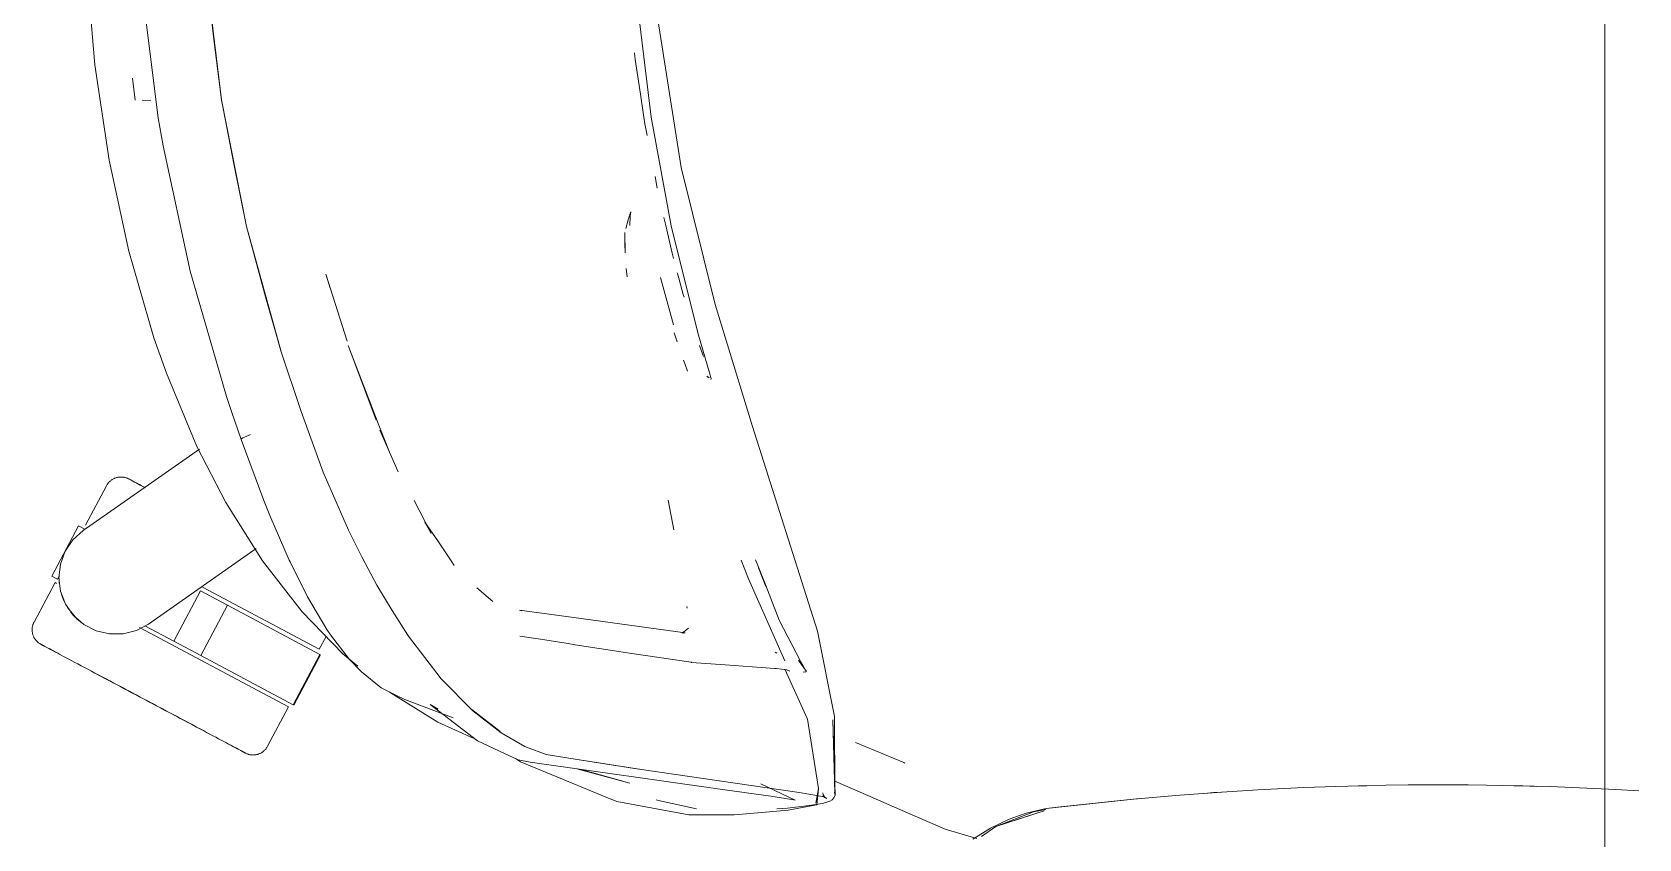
# Model space of a CAD drawing. Header units: millimetres. Extents: x 155920 to 295199, y -4084 to 97293.
# Drawn here: x 194247 to 194641.8, y 33428.3 to 33626.5 of the extents above; entities that cross this region are included whole.
import ezdxf

# ---------------------------------------------------------------- set-up
doc = ezdxf.new("R2010")
doc.units = ezdxf.units.MM
doc.header["$MEASUREMENT"] = 0
doc.layers.add('G-IMPT', color=8, linetype='CONTINUOUS', lineweight=9)
doc.layers.add('I-FURN', color=8, linetype='CONTINUOUS', lineweight=9)

msp = doc.modelspace()

# ---------------------------------------------------------------- linework, layer by layer
at = {"layer": 'G-IMPT'}
for p, q in [((194262.41, 33618.45), (194260.15, 33644.02)), ((194289.67, 33641.34), (194293.5, 33609.75)), ((194289.71, 33641.38), (194293.5, 33609.83)), ((194289.71, 33641.38), (194291.55, 33625.31)), ((194274.15, 33635.64), (194277.96, 33605.47)), ((194399.06, 33605.61), (194395.76, 33632.53)), ((194406.46, 33593.26), (194400.46, 33631.17)), ((194293.5, 33609.83), (194291.55, 33625.31)), ((194395.15, 33619.76), (194394.96, 33621.42)), ((194396.44, 33611.24), (194395.15, 33619.76)), ((194265.9, 33595.03), (194262.41, 33618.45)), ((194272.31, 33609.74), (194271.66, 33615.16)), ((194276.17, 33609.79), (194274.07, 33609.71)), ((194274.07, 33609.71), (194274.19, 33609.71)), ((194299.67, 33578.7), (194293.5, 33609.83)), ((194293.5, 33609.83), (194296.59, 33593.72)), ((194299.67, 33578.7), (194293.5, 33609.75)), ((194396.44, 33611.24), (194397.29, 33605.61)), ((194277.96, 33605.47), (194279.15, 33598.55)), ((194397.29, 33605.61), (194397.54, 33603.98)), ((194398.09, 33601.08), (194397.54, 33603.98)), ((194403.99, 33578.94), (194399.06, 33605.61)), ((194285.81, 33567.76), (194279.15, 33598.55)), ((194270.72, 33572.66), (194265.9, 33595.03)), ((194299.67, 33578.7), (194296.59, 33593.72)), ((194406.46, 33593.26), (194414.77, 33559.57)), ((194400.02, 33590.98), (194400.56, 33588.16)), ((194393.42, 33580.4), (194392.82, 33578.24)), ((194394.11, 33582.35), (194393.42, 33580.4)), ((194393.89, 33581.3), (194393.86, 33578.99)), ((194393.89, 33581.3), (194394.11, 33582.35)), ((194402.22, 33580.93), (194402.67, 33578.96)), ((194304.32, 33561.45), (194299.67, 33578.7)), ((194299.67, 33578.7), (194308.06, 33548.2)), ((194299.67, 33578.7), (194308.1, 33548.29)), ((194392.57, 33577.29), (194392.66, 33572.23)), ((194392.57, 33577.29), (194392.57, 33574.51)), ((194393.85, 33579.13), (194393.86, 33578.99)), ((194404.23, 33572.2), (194402.67, 33578.96)), ((194403.99, 33578.94), (194410.54, 33552.62)), ((194276.89, 33551.42), (194270.72, 33572.66)), ((194392.66, 33572.23), (194392.57, 33574.51)), ((194392.97, 33568.44), (194393.18, 33566.35)), ((194404.23, 33572.2), (194404.56, 33570.91)), ((194285.81, 33567.76), (194294.76, 33536.94)), ((194319.12, 33567.02), (194320.2, 33563.58)), ((194319.12, 33567.02), (194324.37, 33550.53)), ((194404.58, 33554.58), (194401.33, 33566.19)), ((194405.53, 33567.19), (194405.48, 33567.37)), ((194405.85, 33566.05), (194405.53, 33567.19)), ((194405.85, 33566.05), (194406.96, 33562.05)), ((194304.32, 33561.45), (194308.1, 33548.29)), ((194406.96, 33562.05), (194407.17, 33561.36)), ((194423.95, 33529.6), (194414.77, 33559.57)), ((194404.7, 33552.63), (194405.43, 33550.42)), ((194410.54, 33552.62), (194413.61, 33542.19)), ((194276.89, 33551.42), (194279.96, 33542.69)), ((194324.65, 33549.54), (194331.47, 33531.14)), ((194324.65, 33549.54), (194331.36, 33532.09)), ((194411.7, 33547.42), (194410.96, 33549.52)), ((194308.06, 33548.2), (194313.06, 33533.29)), ((194407.42, 33544.87), (194407.04, 33545.88)), ((194407.42, 33544.87), (194408.03, 33543.21)), ((194411.7, 33547.42), (194411.94, 33546.77)), ((194279.96, 33542.69), (194287.48, 33524.71)), ((194412.72, 33541.94), (194412.93, 33541.79)), ((194412.72, 33541.94), (194413.33, 33541.55)), ((194413.68, 33541.92), (194413.61, 33542.19)), ((194413.75, 33541.63), (194413.68, 33541.92)), ((194413.72, 33541.17), (194413.81, 33541.4)), ((194413.81, 33541.4), (194413.75, 33541.63)), ((194294.76, 33536.94), (194295.95, 33533.33)), ((194298.36, 33526.4), (194295.95, 33533.33)), ((194318.52, 33518.41), (194313.06, 33533.29)), ((194331.36, 33532.09), (194332.03, 33530.37)), ((194334.75, 33523.29), (194332.03, 33530.37)), ((194423.95, 33529.6), (194439.94, 33479.36)), ((194298.32, 33526.4), (194298.35, 33526.53)), ((194303.89, 33511.44), (194298.32, 33526.4)), ((194298.35, 33526.53), (194298.76, 33526.8)), ((194298.35, 33526.53), (194298.37, 33526.58)), ((194298.35, 33526.53), (194298.36, 33526.4)), ((194298.76, 33526.8), (194298.37, 33526.58)), ((194299.59, 33527.18), (194298.76, 33526.8)), ((194298.94, 33526.9), (194298.76, 33526.8)), ((194299.59, 33527.18), (194298.94, 33526.9)), ((194299.59, 33527.18), (194300.64, 33527.61)), ((194299.59, 33527.18), (194300.05, 33527.38)), ((194300.64, 33527.61), (194300.05, 33527.38)), ((194334.75, 33523.29), (194332.44, 33528.73)), ((194294.57, 33510.94), (194287.48, 33524.71)), ((194336.95, 33518.44), (194334.75, 33523.29)), ((194318.52, 33518.41), (194324.7, 33504.18)), ((194303.55, 33496.64), (194294.57, 33510.94)), ((194305.37, 33507.76), (194303.89, 33511.44)), ((194340.82, 33511.4), (194345.01, 33503.29)), ((194403.23, 33511.49), (194404.64, 33504.23)), ((194310.14, 33496.8), (194305.37, 33507.76)), ((194343.5, 33506.07), (194346.06, 33502.31)), ((194343.5, 33506.07), (194345.01, 33503.29)), ((194328.09, 33497.45), (194324.7, 33504.18)), ((194346.06, 33502.31), (194346.46, 33501.73)), ((194346.46, 33501.73), (194349.95, 33496.6)), ((194328.09, 33497.45), (194331.66, 33490.66)), ((194303.55, 33496.64), (194313.35, 33484.04)), ((194310.36, 33496.35), (194310.14, 33496.8)), ((194310.14, 33496.8), (194314.67, 33487.74)), ((194310.14, 33496.8), (194314.36, 33488.34)), ((194310.36, 33496.35), (194314.67, 33487.74)), ((194349.95, 33496.6), (194350.7, 33495.5)), ((194421.22, 33496.76), (194422.97, 33492.18)), ((194425.25, 33495.44), (194424.69, 33496.86)), ((194427.26, 33490.54), (194425.25, 33495.44)), ((194425.25, 33495.44), (194427.27, 33490.34)), ((194427.27, 33490.34), (194425.48, 33494.87)), ((194335.42, 33484.44), (194331.66, 33490.66)), ((194356.22, 33489.97), (194360.13, 33486.63)), ((194422.97, 33492.18), (194431.89, 33472.02)), ((194430.52, 33482.07), (194427.26, 33490.54)), ((194314.67, 33487.74), (194314.36, 33488.34)), ((194314.67, 33487.74), (194319.4, 33479.75)), ((194323.31, 33473.75), (194313.35, 33484.04)), ((194335.42, 33484.44), (194339.31, 33478.34)), ((194380.08, 33482.69), (194366.72, 33484.46)), ((194366.72, 33484.46), (194367.19, 33484.32)), ((194380.08, 33482.69), (194407.41, 33478.95)), ((194407.91, 33485.01), (194407.87, 33485.36)), ((194430.52, 33482.07), (194435.8, 33471.97)), ((194320.27, 33478.46), (194319.4, 33479.75)), ((194324.98, 33472.33), (194320.27, 33478.46)), ((194339.47, 33478.08), (194339.31, 33478.34)), ((194347.5, 33467.65), (194339.47, 33478.08)), ((194371.89, 33477.33), (194366.81, 33478.08)), ((194408.26, 33480.06), (194406.7, 33478.82)), ((194406.91, 33478.86), (194407.15, 33478.9)), ((194407.41, 33478.95), (194407.15, 33478.9)), ((194439.94, 33479.36), (194444.14, 33458.4)), ((194326.98, 33470.75), (194323.31, 33473.75)), ((194371.89, 33477.33), (194378.72, 33476.27)), ((194378.72, 33476.27), (194380.38, 33476.01)), ((194392.16, 33474.14), (194380.38, 33476.01)), ((194393.71, 33473.89), (194392.16, 33474.14)), ((194408.92, 33471.69), (194393.71, 33473.89)), ((194429.51, 33474.19), (194429.95, 33473.92)), ((194324.98, 33472.33), (194327.88, 33469.3)), ((194408.92, 33471.69), (194409, 33471.67)), ((194409, 33471.67), (194417.25, 33471.06)), ((194426.09, 33470.42), (194417.25, 33471.06)), ((194426.09, 33470.42), (194429.5, 33470.17)), ((194429.87, 33470.13), (194429.5, 33470.17)), ((194429.87, 33470.13), (194432.33, 33469.84)), ((194437.51, 33457.7), (194431.92, 33469.99)), ((194432.33, 33469.84), (194432.39, 33469.82)), ((194433.17, 33469.54), (194432.39, 33469.82)), ((194437.15, 33469.51), (194435.31, 33472.21)), ((194437.15, 33469.51), (194435.8, 33471.97)), ((194332.74, 33465.44), (194327.88, 33469.3)), ((194355.23, 33459.74), (194347.5, 33467.65)), ((194436.43, 33469.23), (194437.12, 33469.38)), ((194437.12, 33469.38), (194437.15, 33469.51)), ((194437.15, 33469.51), (194437.18, 33469.68)), ((194333.88, 33464.83), (194332.74, 33465.44)), ((194333.88, 33464.83), (194336.31, 33463.65)), ((194335.23, 33464.13), (194334.88, 33464.37)), ((194335.23, 33464.13), (194346.68, 33457.01)), ((194336.31, 33463.65), (194338.54, 33462.58)), ((194350.45, 33458.07), (194338.54, 33462.58)), ((194344.79, 33461.3), (194356.44, 33452.39)), ((194344.79, 33461.3), (194346.74, 33460.19)), ((194361.97, 33454.65), (194355.02, 33460.05)), ((194355.02, 33460.05), (194358.6, 33457.24)), ((194355.23, 33459.74), (194362.2, 33454.33)), ((194444.14, 33458.4), (194444.18, 33439.53)), ((194346.68, 33457.01), (194355.31, 33453.03)), ((194361.97, 33454.65), (194358.6, 33457.24)), ((194362.2, 33454.33), (194368.03, 33451.04)), ((194437.51, 33457.7), (194440.22, 33440.66)), ((194443.7, 33457.51), (194444.28, 33439.07)), ((194443.7, 33457.51), (194444.18, 33439.53)), ((194356.44, 33452.39), (194363.02, 33449.32)), ((194368.45, 33450.82), (194368.03, 33451.04)), ((194368.45, 33450.82), (194373.24, 33449.07)), ((194449.28, 33451.97), (194461.14, 33447.05)), ((194363.02, 33449.32), (194366.38, 33447.75)), ((194365.77, 33448.04), (194366.94, 33447.27)), ((194369.38, 33447.11), (194366.38, 33447.75)), ((194366.94, 33447.27), (194383.39, 33440.47)), ((194416.59, 33440.43), (194369.38, 33447.11)), ((194373.24, 33449.07), (194380.92, 33447.77)), ((194396.08, 33445.47), (194380.92, 33447.77)), ((194396.08, 33445.47), (194381.49, 33447.7)), ((194396.68, 33445.38), (194381.49, 33447.7)), ((194461.4, 33446.94), (194461.14, 33447.05)), ((194393.8, 33441.98), (194380.85, 33445.49)), ((194393.8, 33441.98), (194381.91, 33445.34)), ((194396.68, 33445.38), (194427.56, 33440.82)), ((194452.34, 33438.94), (194444.17, 33442.51)), ((194383.39, 33440.47), (194386.76, 33439.08)), ((194390.62, 33437.49), (194386.76, 33439.08)), ((194416.59, 33440.43), (194427.26, 33438.99)), ((194426.01, 33441.81), (194434.44, 33437.8)), ((194428.55, 33438.78), (194427.26, 33438.99)), ((194427.56, 33440.82), (194435.41, 33439.71)), ((194433.57, 33437.95), (194428.55, 33438.78)), ((194441.68, 33438.6), (194435.41, 33439.71)), ((194439.54, 33437.07), (194440.22, 33440.66)), ((194439.54, 33437.07), (194440.16, 33440.62)), ((194440.16, 33440.62), (194439.77, 33436.66)), ((194441.06, 33438.77), (194442.15, 33438.21)), ((194441.06, 33438.77), (194441.68, 33438.6)), ((194441.33, 33439.15), (194441.25, 33439.65)), ((194441.33, 33439.15), (194441.65, 33438.61)), ((194441.65, 33438.61), (194442.15, 33438.21)), ((194443.54, 33437.89), (194443.92, 33438.38)), ((194444.31, 33438.95), (194443.92, 33438.38)), ((194444.31, 33438.95), (194444.12, 33439.82)), ((194444.12, 33439.82), (194444.14, 33439.71)), ((194444.18, 33439.53), (194444.14, 33439.71)), ((194444.28, 33439.07), (194444.18, 33439.53)), ((194460.18, 33435.52), (194452.34, 33438.94)), ((194496.14, 33435.74), (194519.09, 33438.2)), ((194519.09, 33438.2), (194498.95, 33436.07)), ((194517.57, 33438.09), (194528.97, 33439.08)), ((194539.26, 33439.81), (194528.97, 33439.08)), ((194537.22, 33439.67), (194535.8, 33439.54)), ((194537.22, 33439.67), (194539.12, 33439.76)), ((194539.26, 33439.81), (194548.13, 33440.37)), ((194559.44, 33440.91), (194548.13, 33440.37)), ((194559.44, 33440.91), (194567.32, 33441.2)), ((194579.62, 33441.5), (194567.32, 33441.2)), ((194571.19, 33441.28), (194572.84, 33441.36)), ((194572.84, 33441.36), (194574.92, 33441.36)), ((194579.62, 33441.5), (194585.09, 33441.57)), ((194599.81, 33441.58), (194585.09, 33441.57)), ((194604.32, 33441.52), (194599.81, 33441.58)), ((194604.32, 33441.52), (194619.99, 33441.15)), ((194611.04, 33441.35), (194613.26, 33441.35)), ((194616.59, 33441.2), (194613.26, 33441.35)), ((194619.99, 33441.15), (194623.53, 33441.02)), ((194636.09, 33440.41), (194623.53, 33441.02)), ((194636.09, 33440.41), (194641.76, 33440.12)), ((194408.31, 33434.25), (194390.62, 33437.49)), ((194400.87, 33437.7), (194400.3, 33437.86)), ((194410.18, 33435.66), (194400.87, 33437.7)), ((194408.31, 33434.25), (194415.28, 33434.22)), ((194419.45, 33434.22), (194415.28, 33434.22)), ((194423.41, 33434.56), (194419.45, 33434.22)), ((194423.41, 33434.56), (194432.73, 33435.37)), ((194432.56, 33435.89), (194429.97, 33435.67)), ((194432.61, 33435.89), (194437.25, 33436.4)), ((194432.73, 33435.37), (194433.2, 33435.41)), ((194437.45, 33436.22), (194433.2, 33435.41)), ((194434.44, 33437.8), (194433.57, 33437.95)), ((194437.86, 33436.48), (194437.25, 33436.4)), ((194437.45, 33436.22), (194439.77, 33436.66)), ((194437.86, 33436.48), (194441.14, 33437.01)), ((194441.14, 33437.01), (194443, 33437.56)), ((194443.54, 33437.89), (194443, 33437.56)), ((194471.3, 33430.66), (194460.18, 33435.52)), ((194483.79, 33431.34), (194495.64, 33435.16)), ((194493.01, 33434.95), (194483.79, 33431.34)), ((194486.49, 33432.24), (194495.64, 33435.16)), ((194487.04, 33433.14), (194491.18, 33434.59)), ((194496.14, 33435.74), (194491.18, 33434.59)), ((194496.06, 33435.53), (194493.01, 33434.95)), ((194496.14, 33435.74), (194517.57, 33438.09)), ((194496.14, 33435.74), (194498.95, 33436.07)), ((194471.3, 33430.66), (194479.12, 33428.41)), ((194482.46, 33430.95), (194478.14, 33428.22)), ((194483.79, 33431.34), (194480.21, 33428.92)), ((194482.46, 33430.95), (194487.04, 33433.14)), ((194483.79, 33431.34), (194486.49, 33432.24))]:
    msp.add_line(p, q, dxfattribs=at)
at = {"layer": 'I-FURN'}
for p, q in [((194633.39, 34207.34), (194633.39, 32207.34)), ((194259.52, 33504.02), (194288.11, 33524.04)), ((194267.69, 33517.05), (194267.85, 33517.09)), ((194267.85, 33517.09), (194268.01, 33517.12)), ((194268.01, 33517.12), (194268.17, 33517.15)), ((194268.17, 33517.15), (194268.33, 33517.17)), ((194268.33, 33517.17), (194268.49, 33517.19)), ((194268.49, 33517.19), (194268.65, 33517.2)), ((194268.65, 33517.2), (194268.81, 33517.2)), ((194268.81, 33517.2), (194268.97, 33517.2)), ((194268.97, 33517.2), (194269.13, 33517.19)), ((194269.13, 33517.19), (194269.29, 33517.18)), ((194269.29, 33517.18), (194269.45, 33517.15)), ((194269.45, 33517.15), (194269.61, 33517.13)), ((194269.61, 33517.13), (194269.77, 33517.09)), ((194269.77, 33517.09), (194269.92, 33517.05)), ((194265.26, 33515.07), (194260.11, 33505.38)), ((194265.26, 33515.07), (194265.34, 33515.21)), ((194265.34, 33515.21), (194265.42, 33515.34)), ((194265.42, 33515.34), (194265.51, 33515.48)), ((194265.51, 33515.48), (194265.6, 33515.61)), ((194265.6, 33515.61), (194265.7, 33515.74)), ((194265.7, 33515.74), (194265.81, 33515.86)), ((194265.81, 33515.86), (194265.92, 33515.98)), ((194265.92, 33515.98), (194266.03, 33516.09)), ((194266.03, 33516.09), (194266.15, 33516.2)), ((194266.15, 33516.2), (194266.28, 33516.3)), ((194266.28, 33516.3), (194266.4, 33516.4)), ((194266.4, 33516.4), (194266.53, 33516.5)), ((194266.53, 33516.5), (194266.67, 33516.58)), ((194266.67, 33516.58), (194266.81, 33516.67)), ((194266.81, 33516.67), (194266.95, 33516.75)), ((194266.95, 33516.75), (194267.09, 33516.82)), ((194267.09, 33516.82), (194267.24, 33516.88)), ((194267.24, 33516.88), (194267.39, 33516.94)), ((194267.39, 33516.94), (194267.54, 33517)), ((194267.54, 33517), (194267.69, 33517.05)), ((194269.92, 33517.05), (194270.08, 33517)), ((194270.08, 33517), (194270.23, 33516.95)), ((194270.23, 33516.95), (194270.38, 33516.89)), ((194270.38, 33516.89), (194270.52, 33516.82)), ((194270.52, 33516.82), (194270.67, 33516.75)), ((194270.67, 33516.75), (194270.71, 33516.73)), ((194270.71, 33516.73), (194270.73, 33516.72)), ((194270.76, 33516.71), (194270.71, 33516.73)), ((194270.71, 33516.73), (194270.71, 33516.73)), ((194270.73, 33516.72), (194270.79, 33516.69)), ((194270.84, 33516.66), (194270.76, 33516.71)), ((194270.79, 33516.69), (194270.89, 33516.64)), ((194270.96, 33516.6), (194270.84, 33516.66)), ((194270.89, 33516.64), (194271.03, 33516.56)), ((194271.12, 33516.51), (194270.96, 33516.6)), ((194271.03, 33516.56), (194271.21, 33516.47)), ((194271.32, 33516.41), (194271.12, 33516.51)), ((194271.21, 33516.47), (194271.43, 33516.35)), ((194271.56, 33516.28), (194271.32, 33516.41)), ((194271.43, 33516.35), (194271.69, 33516.21)), ((194271.84, 33516.13), (194271.56, 33516.28)), ((194271.69, 33516.21), (194271.98, 33516.05)), ((194272.16, 33515.96), (194271.84, 33516.13)), ((194271.98, 33516.05), (194272.32, 33515.88)), ((194272.52, 33515.77), (194272.16, 33515.96)), ((194272.32, 33515.88), (194272.69, 33515.68)), ((194272.91, 33515.56), (194272.52, 33515.77)), ((194272.69, 33515.68), (194273.1, 33515.46)), ((194273.34, 33515.33), (194272.91, 33515.56)), ((194273.1, 33515.46), (194273.55, 33515.22)), ((194273.8, 33515.09), (194273.34, 33515.33)), ((194273.55, 33515.22), (194274.03, 33514.97)), ((194274.31, 33514.82), (194273.8, 33515.09)), ((194274.03, 33514.97), (194274.55, 33514.69)), ((194274.84, 33514.54), (194274.31, 33514.82)), ((194258.36, 33505.18), (194251.79, 33492.82)), ((194255.11, 33498.98), (194257.01, 33501.76)), ((194257.01, 33501.76), (194259.52, 33504.02)), ((194258.36, 33505.18), (194259.75, 33504.44)), ((194259.75, 33504.44), (194259.67, 33504.48)), ((194253.93, 33495.81), (194255.11, 33498.98)), ((194302, 33499.6), (194275.57, 33481.09)), ((194253.55, 33492.46), (194253.93, 33495.81)), ((194252.6, 33491.25), (194247.45, 33481.57)), ((194253.18, 33492.08), (194251.79, 33492.82)), ((194252.6, 33491.25), (194252.97, 33491.05)), ((194253.09, 33492.12), (194253.18, 33492.08)), ((194253.18, 33492.08), (194253.58, 33492.83)), ((194253.98, 33489.12), (194253.55, 33492.46)), ((194288.8, 33490.12), (194317.5, 33474.87)), ((194255.2, 33485.97), (194253.98, 33489.12)), ((194257.13, 33483.21), (194255.2, 33485.97)), ((194288.33, 33489.24), (194281.76, 33476.88)), ((194288.33, 33489.24), (194294.97, 33485.71)), ((194294.97, 33485.71), (194288.4, 33473.35)), ((194294.97, 33485.71), (194317.68, 33473.63)), ((194247.43, 33481.53), (194247.45, 33481.57)), ((194255.67, 33485.13), (194257.97, 33482.35)), ((194259.67, 33480.99), (194257.13, 33483.21)), ((194257.97, 33482.35), (194259.39, 33481.19)), ((194246.97, 33479.67), (194246.98, 33479.83)), ((194246.98, 33479.51), (194246.97, 33479.67)), ((194246.98, 33479.83), (194246.99, 33479.99)), ((194246.99, 33479.35), (194246.98, 33479.51)), ((194246.99, 33479.99), (194247, 33480.15)), ((194247, 33479.18), (194246.99, 33479.35)), ((194247, 33480.15), (194247.02, 33480.31)), ((194247.03, 33479.03), (194247, 33479.18)), ((194247.02, 33480.31), (194247.05, 33480.47)), ((194247.06, 33478.87), (194247.03, 33479.03)), ((194247.05, 33480.47), (194247.09, 33480.63)), ((194247.09, 33478.71), (194247.06, 33478.87)), ((194247.09, 33480.63), (194247.13, 33480.78)), ((194247.13, 33478.55), (194247.09, 33478.71)), ((194247.13, 33480.78), (194247.18, 33480.94)), ((194247.18, 33478.4), (194247.13, 33478.55)), ((194247.18, 33480.94), (194247.23, 33481.09)), ((194247.24, 33478.25), (194247.18, 33478.4)), ((194247.23, 33481.09), (194247.29, 33481.24)), ((194247.3, 33478.1), (194247.24, 33478.25)), ((194247.29, 33481.24), (194247.35, 33481.38)), ((194247.36, 33477.95), (194247.3, 33478.1)), ((194247.35, 33481.38), (194247.43, 33481.53)), ((194247.43, 33477.81), (194247.36, 33477.95)), ((194247.51, 33477.67), (194247.43, 33477.81)), ((194247.59, 33477.53), (194247.51, 33477.67)), ((194262.67, 33479.44), (194259.67, 33480.99)), ((194265.95, 33478.65), (194262.67, 33479.44)), ((194269.32, 33478.68), (194265.95, 33478.65)), ((194272.59, 33479.51), (194269.32, 33478.68)), ((194275.57, 33481.09), (194272.59, 33479.51)), ((194273.38, 33480.2), (194309.99, 33460.74)), ((194281.76, 33476.88), (194274.7, 33480.63)), ((194317.5, 33474.87), (194319.18, 33478.02)), ((194247.68, 33477.39), (194247.59, 33477.53)), ((194247.78, 33477.26), (194247.68, 33477.39)), ((194247.88, 33477.13), (194247.78, 33477.26)), ((194247.98, 33477.01), (194247.88, 33477.13)), ((194248.09, 33476.89), (194247.98, 33477.01)), ((194248.2, 33476.78), (194248.09, 33476.89)), ((194248.32, 33476.67), (194248.2, 33476.78)), ((194248.44, 33476.56), (194248.32, 33476.67)), ((194248.57, 33476.46), (194248.44, 33476.56)), ((194248.7, 33476.37), (194248.57, 33476.46)), ((194248.83, 33476.28), (194248.7, 33476.37)), ((194248.97, 33476.2), (194248.83, 33476.28)), ((194249.11, 33476.12), (194248.97, 33476.2)), ((194249.12, 33476.11), (194249.11, 33476.12)), ((194249.11, 33476.12), (194249.13, 33476.11)), ((194249.16, 33476.09), (194249.12, 33476.11)), ((194249.13, 33476.11), (194249.19, 33476.07)), ((194249.24, 33476.05), (194249.16, 33476.09)), ((194249.19, 33476.07), (194249.29, 33476.02)), ((194249.36, 33475.98), (194249.24, 33476.05)), ((194249.29, 33476.02), (194249.43, 33475.95)), ((194249.53, 33475.9), (194249.36, 33475.98)), ((194249.43, 33475.95), (194249.61, 33475.85)), ((194249.73, 33475.79), (194249.53, 33475.9)), ((194249.61, 33475.85), (194249.83, 33475.73)), ((194249.97, 33475.66), (194249.73, 33475.79)), ((194249.83, 33475.73), (194250.09, 33475.6)), ((194250.25, 33475.51), (194249.97, 33475.66)), ((194250.09, 33475.6), (194250.39, 33475.44)), ((194250.56, 33475.34), (194250.25, 33475.51)), ((194250.39, 33475.44), (194250.72, 33475.26)), ((194250.92, 33475.16), (194250.56, 33475.34)), ((194250.72, 33475.26), (194251.1, 33475.06)), ((194251.31, 33474.95), (194250.92, 33475.16)), ((194251.1, 33475.06), (194251.51, 33474.84)), ((194251.74, 33474.72), (194251.31, 33474.95)), ((194251.51, 33474.84), (194251.95, 33474.61)), ((194252.21, 33474.47), (194251.74, 33474.72)), ((194251.95, 33474.61), (194252.44, 33474.35)), ((194252.71, 33474.2), (194252.21, 33474.47)), ((194252.44, 33474.35), (194252.95, 33474.08)), ((194253.25, 33473.92), (194252.71, 33474.2)), ((194252.95, 33474.08), (194253.5, 33473.78)), ((194253.81, 33473.62), (194253.25, 33473.92)), ((194253.5, 33473.78), (194254.09, 33473.47)), ((194288.4, 33473.35), (194281.76, 33476.88)), ((194254.09, 33473.47), (194254.7, 33473.14)), ((194254.7, 33473.14), (194255.35, 33472.8)), ((194255.35, 33472.8), (194256.03, 33472.44)), ((194256.03, 33472.44), (194256.74, 33472.06)), ((194256.74, 33472.06), (194257.47, 33471.67)), ((194257.47, 33471.67), (194258.23, 33471.27)), ((194258.23, 33471.27), (194259.02, 33470.85)), ((194259.02, 33470.85), (194259.83, 33470.42)), ((194259.83, 33470.42), (194260.67, 33469.97)), ((194260.67, 33469.97), (194261.52, 33469.52)), ((194311.11, 33461.27), (194288.4, 33473.35)), ((194317.68, 33473.63), (194311.11, 33461.27)), ((194311.28, 33461.18), (194317.85, 33473.54)), ((194261.52, 33469.52), (194262.4, 33469.05)), ((194262.4, 33469.05), (194263.3, 33468.57)), ((194263.79, 33468.31), (194262.88, 33468.8)), ((194263.3, 33468.57), (194264.21, 33468.09)), ((194264.71, 33467.82), (194263.79, 33468.31)), ((194264.21, 33468.09), (194265.14, 33467.59)), ((194265.65, 33467.32), (194264.71, 33467.82)), ((194265.14, 33467.59), (194266.09, 33467.09)), ((194266.6, 33466.82), (194265.65, 33467.32)), ((194266.09, 33467.09), (194267.04, 33466.58)), ((194267.56, 33466.31), (194266.6, 33466.82)), ((194267.04, 33466.58), (194268.01, 33466.07)), ((194268.54, 33465.79), (194267.56, 33466.31)), ((194268.01, 33466.07), (194268.99, 33465.55)), ((194269.52, 33465.27), (194268.54, 33465.79)), ((194268.99, 33465.55), (194269.98, 33465.02)), ((194270.51, 33464.74), (194269.52, 33465.27)), ((194269.98, 33465.02), (194270.97, 33464.49)), ((194271.51, 33464.21), (194270.51, 33464.74)), ((194270.97, 33464.49), (194271.97, 33463.96)), ((194272.51, 33463.68), (194271.51, 33464.21)), ((194271.97, 33463.96), (194272.97, 33463.43)), ((194273.52, 33463.14), (194272.51, 33463.68)), ((194272.97, 33463.43), (194273.98, 33462.9)), ((194274.52, 33462.61), (194273.52, 33463.14)), ((194273.98, 33462.9), (194274.98, 33462.36)), ((194275.53, 33462.07), (194274.52, 33462.61)), ((194274.98, 33462.36), (194275.99, 33461.83)), ((194276.53, 33461.54), (194275.53, 33462.07)), ((194275.99, 33461.83), (194276.99, 33461.29)), ((194277.53, 33461.01), (194276.53, 33461.54)), ((194276.99, 33461.29), (194277.99, 33460.76)), ((194278.52, 33460.48), (194277.53, 33461.01)), ((194277.99, 33460.76), (194278.98, 33460.24)), ((194279.51, 33459.95), (194278.52, 33460.48)), ((194278.98, 33460.24), (194279.96, 33459.71)), ((194280.49, 33459.43), (194279.51, 33459.95)), ((194279.96, 33459.71), (194280.94, 33459.2)), ((194281.46, 33458.92), (194280.49, 33459.43)), ((194280.94, 33459.2), (194281.9, 33458.68)), ((194282.41, 33458.41), (194281.46, 33458.92)), ((194281.9, 33458.68), (194282.85, 33458.18)), ((194283.36, 33457.91), (194282.41, 33458.41)), ((194282.85, 33458.18), (194283.79, 33457.68)), ((194284.29, 33457.41), (194283.36, 33457.91)), ((194304.84, 33451.05), (194309.99, 33460.74)), ((194283.79, 33457.68), (194284.71, 33457.19)), ((194285.2, 33456.93), (194284.29, 33457.41)), ((194284.71, 33457.19), (194285.62, 33456.71)), ((194286.1, 33456.45), (194285.2, 33456.93)), ((194285.62, 33456.71), (194286.5, 33456.24)), ((194286.97, 33455.99), (194286.1, 33456.45)), ((194286.5, 33456.24), (194287.37, 33455.77)), ((194287.83, 33455.53), (194286.97, 33455.99)), ((194287.37, 33455.77), (194288.22, 33455.32)), ((194288.67, 33455.09), (194287.83, 33455.53)), ((194288.22, 33455.32), (194289.04, 33454.89)), ((194289.04, 33454.89), (194289.84, 33454.46)), ((194289.84, 33454.46), (194290.62, 33454.05)), ((194290.62, 33454.05), (194291.37, 33453.65)), ((194291.37, 33453.65), (194292.09, 33453.26)), ((194292.09, 33453.26), (194292.79, 33452.9)), ((194292.79, 33452.9), (194293.45, 33452.54)), ((194293.45, 33452.54), (194294.08, 33452.21)), ((194294.08, 33452.21), (194294.69, 33451.89)), ((194295, 33451.72), (194294.41, 33452.03)), ((194294.69, 33451.89), (194295.25, 33451.58)), ((194295.55, 33451.43), (194295, 33451.72)), ((194295.25, 33451.58), (194295.79, 33451.3)), ((194296.06, 33451.15), (194295.55, 33451.43)), ((194295.79, 33451.3), (194296.29, 33451.03)), ((194296.55, 33450.9), (194296.06, 33451.15)), ((194296.29, 33451.03), (194296.76, 33450.78)), ((194296.99, 33450.66), (194296.55, 33450.9)), ((194296.76, 33450.78), (194297.19, 33450.56)), ((194297.4, 33450.44), (194296.99, 33450.66)), ((194297.19, 33450.56), (194297.58, 33450.35)), ((194297.78, 33450.24), (194297.4, 33450.44)), ((194297.58, 33450.35), (194297.93, 33450.16)), ((194298.11, 33450.06), (194297.78, 33450.24)), ((194297.93, 33450.16), (194298.25, 33449.99)), ((194298.41, 33449.91), (194298.11, 33450.06)), ((194298.25, 33449.99), (194298.53, 33449.84)), ((194304.06, 33450.03), (194303.94, 33449.92)), ((194304.18, 33450.14), (194304.06, 33450.03)), ((194304.29, 33450.26), (194304.18, 33450.14)), ((194304.39, 33450.38), (194304.29, 33450.26)), ((194304.49, 33450.51), (194304.39, 33450.38)), ((194304.59, 33450.64), (194304.49, 33450.51)), ((194304.67, 33450.77), (194304.59, 33450.64)), ((194304.76, 33450.91), (194304.67, 33450.77)), ((194304.84, 33451.05), (194304.76, 33450.91)), ((194298.67, 33449.77), (194298.41, 33449.91)), ((194298.53, 33449.84), (194298.77, 33449.71)), ((194298.89, 33449.65), (194298.67, 33449.77)), ((194298.77, 33449.71), (194298.97, 33449.61)), ((194299.07, 33449.56), (194298.89, 33449.65)), ((194298.97, 33449.61), (194299.14, 33449.52)), ((194299.21, 33449.48), (194299.07, 33449.56)), ((194299.14, 33449.52), (194299.26, 33449.45)), ((194299.31, 33449.43), (194299.21, 33449.48)), ((194299.26, 33449.45), (194299.34, 33449.41)), ((194299.37, 33449.4), (194299.31, 33449.43)), ((194299.34, 33449.41), (194299.38, 33449.39)), ((194299.39, 33449.39), (194299.37, 33449.4)), ((194299.38, 33449.39), (194299.39, 33449.39)), ((194299.43, 33449.37), (194299.39, 33449.39)), ((194299.57, 33449.29), (194299.43, 33449.37)), ((194299.72, 33449.23), (194299.57, 33449.29)), ((194299.87, 33449.17), (194299.72, 33449.23)), ((194300.02, 33449.12), (194299.87, 33449.17)), ((194300.17, 33449.07), (194300.02, 33449.12)), ((194300.33, 33449.03), (194300.17, 33449.07)), ((194300.49, 33448.99), (194300.33, 33449.03)), ((194300.65, 33448.96), (194300.49, 33448.99)), ((194300.8, 33448.94), (194300.65, 33448.96)), ((194300.97, 33448.93), (194300.8, 33448.94)), ((194301.13, 33448.92), (194300.97, 33448.93)), ((194301.29, 33448.91), (194301.13, 33448.92)), ((194301.45, 33448.92), (194301.29, 33448.91)), ((194301.61, 33448.93), (194301.45, 33448.92)), ((194301.77, 33448.94), (194301.61, 33448.93)), ((194301.93, 33448.97), (194301.77, 33448.94)), ((194302.09, 33449), (194301.93, 33448.97)), ((194302.25, 33449.03), (194302.09, 33449)), ((194302.4, 33449.07), (194302.25, 33449.03)), ((194302.55, 33449.12), (194302.4, 33449.07)), ((194302.71, 33449.18), (194302.55, 33449.12)), ((194302.86, 33449.24), (194302.71, 33449.18)), ((194303, 33449.3), (194302.86, 33449.24)), ((194303.15, 33449.37), (194303, 33449.3)), ((194303.29, 33449.45), (194303.15, 33449.37)), ((194303.43, 33449.53), (194303.29, 33449.45)), ((194303.56, 33449.62), (194303.43, 33449.53)), ((194303.69, 33449.72), (194303.56, 33449.62)), ((194303.82, 33449.82), (194303.69, 33449.72)), ((194303.94, 33449.92), (194303.82, 33449.82))]:
    msp.add_line(p, q, dxfattribs=at)
for points in [[(194253.65, 33491.02), (194253.61, 33491.4), (194253.57, 33492.06), (194253.57, 33492.6), (194253.58, 33492.83)], [(194257.62, 33482.69), (194257.21, 33483.09), (194256.85, 33483.5), (194256.52, 33483.92)]]:
    msp.add_open_spline(points, degree=3, dxfattribs=at)
msp.add_open_spline([(194254.91, 33486.53), (194254.84, 33486.68), (194254.55, 33487.32), (194254.32, 33487.94), (194254.18, 33488.41)], degree=3, knots=[-0.5319761, -0.5319761, -0.5319761, -0.5319761, -0.5, -0.4, -0.4, -0.4, -0.4], dxfattribs=at)

doc.saveas('drawing.dxf')
